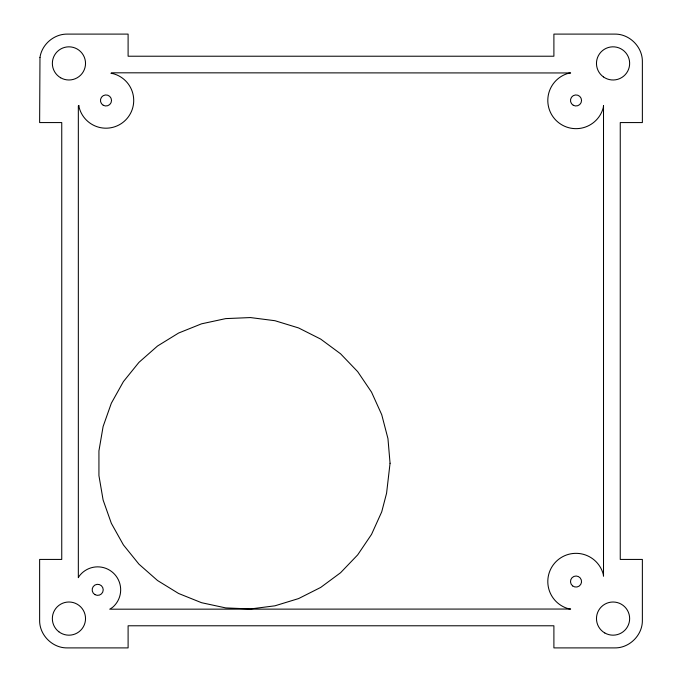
<?xml version="1.0" encoding="UTF-8"?>
<svg xmlns="http://www.w3.org/2000/svg" width="682" height="682" viewBox="0 0 682 682"><rect width="100%" height="100%" fill="white"/><g stroke="black" fill="none" stroke-linecap="round" stroke-linejoin="round"><path stroke-width="1.02" d="M39.974 57.424L39.633 122.572L61.747 122.572L61.747 559.428L39.633 559.428L39.633 620.253C39.351 635.036 52.497 648.181 67.279 647.9L128.105 647.9L128.105 625.778L553.895 625.778L553.895 647.9L614.721 647.9C629.503 648.181 642.649 635.036 642.367 620.253L642.367 559.428L620.253 559.428L620.253 122.572L642.367 122.572L642.367 61.747C642.649 46.964 629.503 33.819 614.721 34.1L553.895 34.1L553.895 56.222L128.105 56.222L128.105 34.1L67.279 34.1C54.057 33.929 41.875 44.339 39.974 57.424M390.053 463.266L386.575 493.222L381.724 511.841L371.537 534.381L357.683 554.875L340.574 572.727L320.685 587.441L298.605 598.574L274.948 605.812L250.422 608.958L225.708 607.909L201.531 602.7L178.582 593.476L157.516 580.51L138.949 564.167L123.408 544.918L111.345 523.324L103.11 500.008L98.933 475.627L98.933 450.896L103.11 426.514L111.345 403.198L123.408 381.605L138.949 362.364L157.516 346.021L178.582 333.046L201.531 323.831L225.708 318.613L250.422 317.565L274.948 320.711L298.605 327.948L320.685 339.09L340.574 353.796L357.683 371.647L371.537 392.141L381.724 414.682L387.956 438.62L390.053 463.266M603.51 105.838L603.255 107.756A28.201 28.201 0 0 1 556.069 120.399A28.201 28.201 0 0 1 568.711 73.213L570.638 72.957L111.516 72.812L110.944 73.375L113.161 73.673A27.732 27.732 0 0 1 125.599 120.066A27.732 27.732 0 0 1 79.197 107.637L78.907 105.42L78.336 105.983L78.336 577.671L78.907 576.58A22.992 22.992 0 0 1 113.28 572.948A22.992 22.992 0 0 1 112.402 607.5L109.734 609.188L570.638 609.043L568.711 608.787A28.201 28.201 0 0 1 556.069 561.601A28.201 28.201 0 0 1 603.255 574.244L603.51 576.162L603.51 105.838M58.84 631.754A16.59 16.59 0 0 0 85.386 620.756A16.59 16.59 0 0 0 62.591 603.263A16.59 16.59 0 0 0 58.84 631.754M604.772 632.956A16.59 16.59 0 0 0 629.648 618.591A16.59 16.59 0 0 0 604.772 604.226A16.59 16.59 0 0 0 604.772 632.956M60.647 77.774A16.59 16.59 0 0 0 85.523 63.409A16.59 16.59 0 0 0 60.647 49.044A16.59 16.59 0 0 0 60.647 77.774M603.425 76.913A16.59 16.59 0 0 0 629.571 65.003A16.59 16.59 0 0 0 606.187 48.311A16.59 16.59 0 0 0 603.425 76.913M94.926 594.627A5.533 5.533 0 0 0 103.221 589.836A5.533 5.533 0 0 0 94.926 585.045A5.533 5.533 0 0 0 94.926 594.627M103.221 105.25A5.533 5.533 0 0 0 111.516 100.459A5.533 5.533 0 0 0 103.221 95.668A5.533 5.533 0 0 0 103.221 105.25M573.247 105.25A5.533 5.533 0 0 0 581.541 100.459A5.533 5.533 0 0 0 573.247 95.668A5.533 5.533 0 0 0 573.247 105.25M572.641 585.923A5.533 5.533 0 0 0 581.499 582.275A5.533 5.533 0 0 0 573.903 576.435A5.533 5.533 0 0 0 572.641 585.923"/></g></svg>
